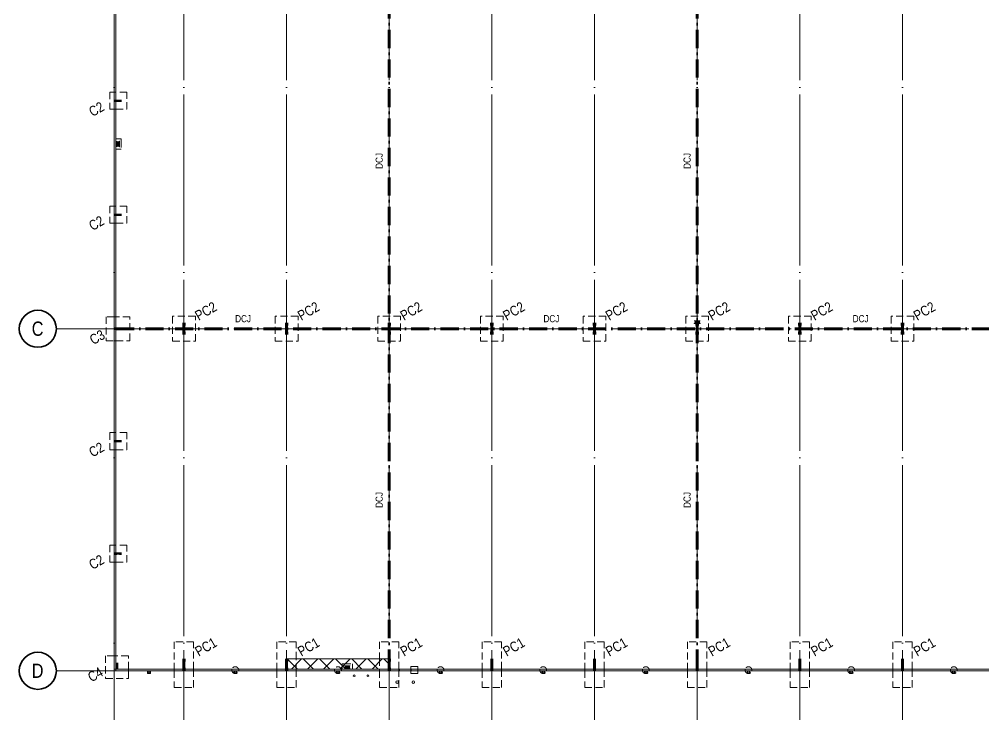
# Model space of a CAD drawing. Header units: millimetres. Extents: x 1606 to 301010, y -5142 to 244250.
# Drawn here: x 52244 to 136806, y 121161 to 182594 of the extents above; entities that cross this region are included whole.
import ezdxf

# ---------------------------------------------------------------- set-up
doc = ezdxf.new("R2010")
doc.units = ezdxf.units.MM
for name, pattern in [('_SGE_Grid Line', [16250, 15000, -625, 0, -625]), ('_SGE_Hidden', [925, 625, -300]), ('Dash', [1250, 750, -500]), ('Dash Dot', [2587.5, 1587.5, -500, 0, -500])]:
    doc.linetypes.add(name, pattern=pattern)
for name, color, linetype, lineweight in [('0-1', 7, 'Continuous', 5), ('A-ANNO-NOTE', 131, 'Continuous', 18), ('A-COLS-1', 253, 'Continuous', 9), ('A-COLS-2', 52, 'Continuous', 9), ('A-DETL-1', 90, 'Dash Dot', 70), ('A-GENM-1', 253, 'Continuous', 9), ('A-GENM-2', 9, 'Continuous', 9), ('A-WALL-1', 253, 'Continuous', 9), ('A-WALL-2', 113, 'Continuous', 20), ('A-WALL-HDLN', 110, '_SGE_Hidden', 18), ('A-WALL-PATT-2', 111, 'Continuous', 18), ('P-SANR-FIXT-1', 253, 'Continuous', 9), ('P-SANR-FIXT-HDLN-1', 253, 'Dash', 9), ('Q-SPCQ-1', 253, 'Continuous', 9), ('S-COLS', 52, 'Continuous', 18), ('S-COLS-1', 52, 'Continuous', 70), ('S-COLS-IDEN-1', 171, 'Continuous', 35), ('S-COLS-SYMB', 171, 'Continuous', 50), ('S-FNDN-1', 32, '_SGE_Hidden', 18), ('S-FNDN-HDLN-1', 4, '_SGE_Hidden', 18), ('S-GRID-1', 1, '_SGE_Grid Line', 13), ('S-GRID-IDEN', 1, 'Continuous', 35), ('S-GRID-IDEN-1', 1, 'Continuous', 50)]:
    doc.layers.add(name, color=color, linetype=linetype, lineweight=lineweight)
doc.styles.add('Arial Narrow_2', font='ARIALN.TTF', dxfattribs={"height": 1250})
doc.styles.add('Arial Narrow_3', font='ARIALN.TTF', dxfattribs={"height": 875})
doc.styles.add('Arial Narrow_4', font='ARIALN.TTF', dxfattribs={"height": 625})

# ---------------------------------------------------------------- blocks, each defined once
blk = doc.blocks.new('WYA_RO_Downpipe Guard_Square _ Circular_Adj Depth - 150 SQ-8178884-WAREHOUSE SLAB PLAN')
at = {"layer": 'P-SANR-FIXT-1'}
for p, q in [((-131, 6), (-211, 6)), ((-211, 6), (-211, 0)), ((-211, 0), (-211, 6)), ((-211, 6), (-131, 6)), ((131, 231), (-131, 231)), ((-131, 231), (-131, 6)), ((-131, 6), (-131, 231)), ((-131, 231), (131, 231)), ((-125, 0), (-125, 225)), ((-125, 225), (125, 225)), ((125, 225), (-125, 225)), ((-125, 225), (-125, 0)), ((125, 225), (125, 0)), ((125, 0), (125, 225)), ((131, 6), (131, 231)), ((131, 231), (131, 6)), ((211, 6), (131, 6)), ((131, 6), (211, 6)), ((211, 0), (211, 6)), ((211, 6), (211, 0)), ((-211, 0), (-125, 0)), ((-125, 0), (-211, 0)), ((125, 0), (211, 0)), ((211, 0), (125, 0))]:
    blk.add_line(p, q, dxfattribs=at)
blk = doc.blocks.new('WYA_RO_DP_Square _ Circular_With Offset - 100 SQ-8856648-WAREHOUSE SLAB PLAN')
at = {"layer": 'A-GENM-2'}
for p, q in [((-75, 75), (-75, -75)), ((75, 75), (-75, 75)), ((-75, -75), (-75, 75)), ((-75, 75), (75, 75)), ((75, -75), (75, 75)), ((75, 75), (75, -75)), ((-75, -75), (75, -75)), ((75, -75), (-75, -75))]:
    blk.add_line(p, q, dxfattribs=at)
blk = doc.blocks.new('WYA_RO_DP_Square _ Circular_With Offset - 100 SQ-8856642-WAREHOUSE SLAB PLAN')
at = {"layer": 'A-GENM-2'}
for p, q in [((-75, 75), (-75, -75)), ((75, 75), (-75, 75)), ((-75, -75), (-75, 75)), ((-75, 75), (75, 75)), ((75, -75), (75, 75)), ((75, 75), (75, -75)), ((-75, -75), (75, -75)), ((75, -75), (-75, -75))]:
    blk.add_line(p, q, dxfattribs=at)
blk = doc.blocks.new('WYA_RO_DP_Square _ Circular_With Offset - 100 SQ-8856639-WAREHOUSE SLAB PLAN')
at = {"layer": 'A-GENM-2'}
for p, q in [((-75, 75), (-75, -75)), ((75, 75), (-75, 75)), ((-75, -75), (-75, 75)), ((-75, 75), (75, 75)), ((75, -75), (75, 75)), ((75, 75), (75, -75)), ((-75, -75), (75, -75)), ((75, -75), (-75, -75))]:
    blk.add_line(p, q, dxfattribs=at)
blk = doc.blocks.new('SE_Fire_ Hydrant Double - Fire Hydrant_ Double-8297470-WAREHOUSE SLAB PLAN')
at = {"layer": 'Q-SPCQ-1'}
for centre, start, end in [((-300, 600), 360, 180), ((-300, 600), 180, 360), ((-300, -600), 360, 180), ((-300, -600), 180, 360)]:
    blk.add_arc(centre, 75, start, end, dxfattribs=at)
blk = doc.blocks.new('SE_FHR-floor based - SE_FHR-floor based-8309260-WAREHOUSE SLAB PLAN')
at = {"layer": 'P-SANR-FIXT-1'}
for p, q in [((-250, 300), (-250, 290)), ((-250, 300), (250, 300)), ((-250, 290), (250, 290)), ((-250, 85), (-250, 75)), ((-250, 85), (250, 85)), ((-250, 75), (250, 75)), ((-189, 85), (-189, 290)), ((-189, 257.5), (189, 257.5)), ((-189, 222.5), (189, 222.5)), ((-189, 187.5), (189, 187.5)), ((-189, 152.5), (189, 152.5)), ((-189, 117.5), (189, 117.5)), ((-70, 15), (-70, 0)), ((-70, 15), (70, 15)), ((-70, 0), (70, 0)), ((-40, 75), (-40, 15)), ((40, 75), (40, 15)), ((70, 15), (70, 0)), ((189, 85), (189, 290)), ((250, 300), (250, 290)), ((250, 85), (250, 75))]:
    blk.add_line(p, q, dxfattribs=at)
at = {"layer": 'P-SANR-FIXT-HDLN-1'}
for p, q in [((-450, 0), (-450, 450)), ((-450, 450), (450, 450)), ((450, 0), (-450, 0)), ((450, 450), (450, 0))]:
    blk.add_line(p, q, dxfattribs=at)
blk = doc.blocks.new('SE_FHR-floor based - SE_FHR-floor based-8310606-WAREHOUSE SLAB PLAN')
at = {"layer": 'P-SANR-FIXT-1'}
for p, q in [((-250, 300), (-250, 290)), ((-250, 300), (250, 300)), ((-250, 290), (250, 290)), ((-250, 85), (-250, 75)), ((-250, 85), (250, 85)), ((-250, 75), (250, 75)), ((-189, 85), (-189, 290)), ((-189, 257.5), (189, 257.5)), ((-189, 222.5), (189, 222.5)), ((-189, 187.5), (189, 187.5)), ((-189, 152.5), (189, 152.5)), ((-189, 117.5), (189, 117.5)), ((-70, 15), (-70, 0)), ((-70, 15), (70, 15)), ((-70, 0), (70, 0)), ((-40, 75), (-40, 15)), ((40, 75), (40, 15)), ((70, 15), (70, 0)), ((189, 85), (189, 290)), ((250, 300), (250, 290)), ((250, 85), (250, 75))]:
    blk.add_line(p, q, dxfattribs=at)
blk = doc.blocks.new('WYA_CO_BOLLARD - 220ø x 1200h-8177647-WAREHOUSE SLAB PLAN')
at = {"layer": 'A-COLS-2'}
for start, end in [(360, 180), (0, 180), (180, 360), (180, 360)]:
    blk.add_arc((0, 0), 110, start, end, dxfattribs=at)
blk = doc.blocks.new('23041_Modscape EF_ Central_V22_rvt-1-WAREHOUSE SLAB PLAN')
at = {"layer": 'A-WALL-1'}
for p, q in [((30345, 203165), (30345, 125450)), ((30345, 203165), (30345, 125450)), ((30495, 125600), (30495, 203165)), ((30495, 125600), (30495, 203165)), ((30345, 125450), (30495, 125450)), ((30495, 125450), (30345, 125450)), ((30495, 125450), (30495, 125600)), ((55345, 125600), (30495, 125600)), ((55345, 125600), (30495, 125600)), ((30495, 125450), (30495, 125600)), ((30495, 125450), (33189, 125450)), ((30495, 125450), (33189, 125450)), ((33189, 125450), (33275, 125450)), ((33189, 125450), (33275, 125450)), ((33275, 125450), (33525, 125450)), ((33275, 125450), (33525, 125450)), ((33525, 125450), (33611, 125450)), ((33525, 125450), (33611, 125450)), ((33611, 125450), (40744, 125450)), ((33611, 125450), (40744, 125450)), ((40744, 125450), (40830, 125450)), ((40744, 125450), (40830, 125450)), ((40830, 125450), (41080, 125450)), ((40830, 125450), (41080, 125450)), ((41080, 125450), (41166, 125450)), ((41080, 125450), (41166, 125450)), ((41166, 125450), (49744, 125450)), ((41166, 125450), (49744, 125450)), ((49744, 125450), (49830, 125450)), ((49744, 125450), (49830, 125450)), ((49830, 125450), (50080, 125450)), ((49830, 125450), (50080, 125450)), ((50080, 125450), (50166, 125450)), ((50080, 125450), (50166, 125450)), ((50166, 125450), (55345, 125450)), ((50166, 125450), (55345, 125450)), ((55345, 125450), (55345, 125600)), ((56365, 125600), (55345, 125600)), ((55345, 125600), (56365, 125600)), ((55345, 125450), (55345, 125600)), ((55345, 125450), (56365, 125450)), ((56365, 125450), (55345, 125450)), ((133535, 125600), (56365, 125600)), ((56365, 125600), (56365, 125450)), ((133535, 125600), (56365, 125600)), ((56365, 125600), (56365, 125450)), ((56365, 125450), (58744, 125450)), ((56365, 125450), (58744, 125450)), ((58744, 125450), (58830, 125450)), ((58744, 125450), (58830, 125450)), ((58830, 125450), (59080, 125450)), ((58830, 125450), (59080, 125450)), ((59080, 125450), (59166, 125450)), ((59080, 125450), (59166, 125450)), ((59166, 125450), (67744, 125450)), ((59166, 125450), (67744, 125450)), ((67744, 125450), (67830, 125450)), ((67744, 125450), (67830, 125450)), ((67830, 125450), (68080, 125450)), ((67830, 125450), (68080, 125450)), ((68080, 125450), (68166, 125450)), ((68080, 125450), (68166, 125450)), ((68166, 125450), (76744, 125450)), ((68166, 125450), (76744, 125450)), ((76744, 125450), (76830, 125450)), ((76744, 125450), (76830, 125450)), ((76830, 125450), (77080, 125450)), ((76830, 125450), (77080, 125450)), ((77080, 125450), (77166, 125450)), ((77080, 125450), (77166, 125450)), ((77166, 125450), (85744, 125450)), ((77166, 125450), (85744, 125450)), ((85744, 125450), (85830, 125450)), ((85744, 125450), (85830, 125450)), ((85830, 125450), (86080, 125450)), ((85830, 125450), (86080, 125450)), ((86080, 125450), (86166, 125450)), ((86080, 125450), (86166, 125450)), ((86166, 125450), (94744, 125450)), ((86166, 125450), (94744, 125450)), ((94744, 125450), (94830, 125450)), ((94744, 125450), (94830, 125450)), ((94830, 125450), (95080, 125450)), ((94830, 125450), (95080, 125450)), ((95080, 125450), (95166, 125450)), ((95080, 125450), (95166, 125450)), ((95166, 125450), (103744, 125450)), ((95166, 125450), (103744, 125450)), ((103744, 125450), (103830, 125450)), ((103744, 125450), (103830, 125450)), ((103830, 125450), (104080, 125450)), ((103830, 125450), (104080, 125450)), ((104080, 125450), (104166, 125450)), ((104080, 125450), (104166, 125450)), ((104166, 125450), (112744, 125450)), ((104166, 125450), (112744, 125450))]:
    blk.add_line(p, q, dxfattribs=at)
at = {"layer": 'A-COLS-1', "rotation": 180}
for p in [(55145, 124450), (56565, 124450)]:
    blk.add_blockref('WYA_CO_BOLLARD - 220ø x 1200h-8177647-WAREHOUSE SLAB PLAN', p, dxfattribs=at)
at = {"layer": 'A-GENM-1', "rotation": 180}
for name, p in [('WYA_RO_DP_Square _ Circular_With Offset - 100 SQ-8856639-WAREHOUSE SLAB PLAN', (33400, 125350)), ('WYA_RO_DP_Square _ Circular_With Offset - 100 SQ-8856642-WAREHOUSE SLAB PLAN', (40955, 125350)), ('WYA_RO_DP_Square _ Circular_With Offset - 100 SQ-8856648-WAREHOUSE SLAB PLAN', (49955, 125350)), ('WYA_RO_DP_Square _ Circular_With Offset - 100 SQ-8856648-WAREHOUSE SLAB PLAN', (58955, 125350)), ('WYA_RO_DP_Square _ Circular_With Offset - 100 SQ-8856648-WAREHOUSE SLAB PLAN', (67955, 125350)), ('WYA_RO_DP_Square _ Circular_With Offset - 100 SQ-8856648-WAREHOUSE SLAB PLAN', (76955, 125350)), ('WYA_RO_DP_Square _ Circular_With Offset - 100 SQ-8856648-WAREHOUSE SLAB PLAN', (85955, 125350)), ('WYA_RO_DP_Square _ Circular_With Offset - 100 SQ-8856648-WAREHOUSE SLAB PLAN', (94955, 125350)), ('WYA_RO_DP_Square _ Circular_With Offset - 100 SQ-8856648-WAREHOUSE SLAB PLAN', (103955, 125350))]:
    blk.add_blockref(name, p, dxfattribs=at)
at = {"layer": 'P-SANR-FIXT-1'}
for name, p, rotation in [('SE_FHR-floor based - SE_FHR-floor based-8309260-WAREHOUSE SLAB PLAN', (30495, 171650), 269.999999999998), ('WYA_RO_Downpipe Guard_Square _ Circular_Adj Depth - 150 SQ-8178884-WAREHOUSE SLAB PLAN', (33400, 125450), 180), ('WYA_RO_Downpipe Guard_Square _ Circular_Adj Depth - 150 SQ-8178884-WAREHOUSE SLAB PLAN', (40955, 125450), 180), ('WYA_RO_Downpipe Guard_Square _ Circular_Adj Depth - 150 SQ-8178884-WAREHOUSE SLAB PLAN', (49955, 125450), 180), ('WYA_RO_Downpipe Guard_Square _ Circular_Adj Depth - 150 SQ-8178884-WAREHOUSE SLAB PLAN', (58955, 125450), 180), ('WYA_RO_Downpipe Guard_Square _ Circular_Adj Depth - 150 SQ-8178884-WAREHOUSE SLAB PLAN', (67955, 125450), 180), ('WYA_RO_Downpipe Guard_Square _ Circular_Adj Depth - 150 SQ-8178884-WAREHOUSE SLAB PLAN', (76955, 125450), 180), ('WYA_RO_Downpipe Guard_Square _ Circular_Adj Depth - 150 SQ-8178884-WAREHOUSE SLAB PLAN', (85955, 125450), 180), ('WYA_RO_Downpipe Guard_Square _ Circular_Adj Depth - 150 SQ-8178884-WAREHOUSE SLAB PLAN', (94955, 125450), 180), ('WYA_RO_Downpipe Guard_Square _ Circular_Adj Depth - 150 SQ-8178884-WAREHOUSE SLAB PLAN', (103955, 125450), 180)]:
    blk.add_blockref(name, p, dxfattribs=dict(at, rotation=rotation))
for name, p in [('SE_FHR-floor based - SE_FHR-floor based-8310606-WAREHOUSE SLAB PLAN', (81455, 155850)), ('SE_FHR-floor based - SE_FHR-floor based-8309260-WAREHOUSE SLAB PLAN', (50779, 125600))]:
    blk.add_blockref(name, p, dxfattribs=at)
at = {"layer": 'Q-SPCQ-1', "rotation": 90.0000000000002}
blk.add_blockref('SE_Fire_ Hydrant Double - Fire Hydrant_ Double-8297470-WAREHOUSE SLAB PLAN', (51979, 125321), dxfattribs=at)
blk = doc.blocks.new('SGE_SCL-Column-Steel-WB - PC1 - 800WB122-2664144-WAREHOUSE SLAB PLAN')
at = {"layer": 'S-COLS-1'}
for p, q in [((-125, 396), (125, 396)), ((0, 396), (0, -396)), ((125, -396), (-125, -396))]:
    blk.add_line(p, q, dxfattribs=at)
blk = doc.blocks.new('SGE_SCL-Column-Steel-WB - PC2 - 800WB146-2211192-WAREHOUSE SLAB PLAN')
at = {"layer": 'S-COLS-1'}
for p, q in [((-137.5, 400), (137.5, 400)), ((0, 400), (0, -400)), ((137.5, -400), (-137.5, -400))]:
    blk.add_line(p, q, dxfattribs=at)
blk = doc.blocks.new('SGE_SCL-Column-Steel-WB - PC1 - 800WB122-2666864-WAREHOUSE SLAB PLAN')
at = {"layer": 'S-COLS-1'}
for p, q in [((-125, 396), (125, 396)), ((0, 396), (0, -396)), ((125, -396), (-125, -396))]:
    blk.add_line(p, q, dxfattribs=at)
blk = doc.blocks.new('SGE_SCL-Column-Steel-UB - C4 - 410UB60-2675778-WAREHOUSE SLAB PLAN')
at = {"layer": 'S-COLS-SYMB'}
for p, q in [((89, 203), (-89, 203)), ((0, -203), (0, 203)), ((-89, -203), (89, -203))]:
    blk.add_line(p, q, dxfattribs=at)
blk = doc.blocks.new('SGE_SCL-Column-Steel-UB - C2 - 410UB53_7-2677307-WAREHOUSE SLAB PLAN')
at = {"layer": 'S-COLS-SYMB'}
for p, q in [((89, 201.5), (-89, 201.5)), ((0, -201.5), (0, 201.5)), ((-89, -201.5), (89, -201.5))]:
    blk.add_line(p, q, dxfattribs=at)
blk = doc.blocks.new('SGE_SCL-Column-Steel-UB - C2 - 410UB53_7-2677308-WAREHOUSE SLAB PLAN')
at = {"layer": 'S-COLS-SYMB'}
for p, q in [((89, 201.5), (-89, 201.5)), ((0, -201.5), (0, 201.5)), ((-89, -201.5), (89, -201.5))]:
    blk.add_line(p, q, dxfattribs=at)
blk = doc.blocks.new('SGE_SCL-Column-Steel-UB - C3 - 530UB92_4-2677309-WAREHOUSE SLAB PLAN')
at = {"layer": 'S-COLS-SYMB'}
for p, q in [((104.5, 266.5), (-104.5, 266.5)), ((0, -266.5), (0, 266.5)), ((-104.5, -266.5), (104.5, -266.5))]:
    blk.add_line(p, q, dxfattribs=at)
blk = doc.blocks.new('SGE_SCL-Column-Steel-UB - C2 - 410UB53_7-2677306-WAREHOUSE SLAB PLAN')
at = {"layer": 'S-COLS-SYMB'}
for p, q in [((89, 201.5), (-89, 201.5)), ((0, -201.5), (0, 201.5)), ((-89, -201.5), (89, -201.5))]:
    blk.add_line(p, q, dxfattribs=at)
blk = doc.blocks.new('SGE_SCL-Column-Steel-UB - C2 - 410UB53_7-2677313-WAREHOUSE SLAB PLAN')
at = {"layer": 'S-COLS-SYMB'}
for p, q in [((-89, 201.5), (89, 201.5)), ((0, 201.5), (0, -201.5)), ((89, -201.5), (-89, -201.5))]:
    blk.add_line(p, q, dxfattribs=at)
blk = doc.blocks.new('SGE Footing-Rectangular - F2-1758764-WAREHOUSE SLAB PLAN')
at = {"layer": 'S-FNDN-1'}
for p, q in [((1000, 1100), (-1000, 1100)), ((-1000, 1100), (-1000, -1100)), ((1000, -1100), (1000, 1100)), ((-1000, -1100), (1000, -1100))]:
    blk.add_line(p, q, dxfattribs=at)
blk = doc.blocks.new('SGE Footing-Rectangular - F1-V70-WAREHOUSE SLAB PLAN')
at = {"layer": 'S-FNDN-1'}
for p, q in [((850, 2000), (-850, 2000)), ((-850, 2000), (-850, -396)), ((850, -396), (850, 2000)), ((-850, -546), (-850, -2000)), ((850, -2000), (850, -546)), ((-850, -2000), (850, -2000))]:
    blk.add_line(p, q, dxfattribs=at)
at = {"layer": 'S-FNDN-HDLN-1'}
for p, q in [((-850, -396), (-850, -546)), ((850, -546), (850, -396))]:
    blk.add_line(p, q, dxfattribs=at)
blk = doc.blocks.new('SGE Footing-Rectangular - F5-V74-WAREHOUSE SLAB PLAN')
at = {"layer": 'S-FNDN-1'}
for p, q in [((1000, 1000), (-1000, 1000)), ((-1000, 1000), (-1000, 326)), ((1000, -1000), (1000, 1000)), ((-1000, 176), (-1000, -1000)), ((-1000, -1000), (85, -1000)), ((235, -1000), (1000, -1000))]:
    blk.add_line(p, q, dxfattribs=at)
at = {"layer": 'S-FNDN-HDLN-1'}
for p, q in [((-1000, 326), (-1000, 176)), ((86, -1000), (235, -1000))]:
    blk.add_line(p, q, dxfattribs=at)
blk = doc.blocks.new('SGE Footing-Rectangular - F7-V76-WAREHOUSE SLAB PLAN')
at = {"layer": 'S-FNDN-1'}
for p, q in [((750, 750), (-750, 750)), ((-750, 750), (-750, 352)), ((-750, 202), (-750, -750)), ((750, 352), (750, 750)), ((750, -750), (750, 202)), ((-750, -750), (750, -750))]:
    blk.add_line(p, q, dxfattribs=at)
at = {"layer": 'S-FNDN-HDLN-1'}
for p, q in [((-750, 351), (-750, 202)), ((750, 202), (750, 351))]:
    blk.add_line(p, q, dxfattribs=at)
blk = doc.blocks.new('SGE Footing-Rectangular - F6-V65-WAREHOUSE SLAB PLAN')
at = {"layer": 'S-FNDN-1'}
for p, q in [((1050, 1050), (-1050, 1050)), ((-1050, 1050), (-1050, 326)), ((1050, 326), (1050, 1050)), ((-1050, 176), (-1050, -1050)), ((1050, -1050), (1050, 176)), ((-1050, -1050), (1050, -1050))]:
    blk.add_line(p, q, dxfattribs=at)
at = {"layer": 'S-FNDN-HDLN-1'}
for p, q in [((-1050, 326), (-1050, 176)), ((1050, 176), (1050, 326))]:
    blk.add_line(p, q, dxfattribs=at)
blk = doc.blocks.new('SGE Footing-Rectangular - F7-V77-WAREHOUSE SLAB PLAN')
at = {"layer": 'S-FNDN-1'}
for p, q in [((750, 750), (-750, 750)), ((-750, 750), (-750, -201)), ((750, -201), (750, 750)), ((-750, -351), (-750, -750)), ((-750, -750), (750, -750)), ((750, -750), (750, -351))]:
    blk.add_line(p, q, dxfattribs=at)
at = {"layer": 'S-FNDN-HDLN-1'}
for p, q in [((-750, -202), (-750, -351)), ((750, -351), (750, -202))]:
    blk.add_line(p, q, dxfattribs=at)
blk = doc.blocks.new('Basic Wall _ 150mm THICK PRECAST HYDRANT - ___-2369046-WAREHOUSE SLAB PLAN')
at = {"layer": 'A-WALL-PATT-2'}
h = blk.add_hatch(dxfattribs=at)
h.set_pattern_fill('FP_1', color=256, style=0, pattern_type=2)
h.set_pattern_definition([(45, (0, 0), (-707.107, 707.107), []), (135, (0, 0), (-707.107, -707.107), [])])
h.paths.add_polyline_path([(48750, 125600), (54455, 125600), (54455, 126500), (45455, 126500), (45455, 125600)])
at = {"layer": 'A-WALL-2'}
for p, q in [((45455, 125600), (45455, 126500)), ((45455, 126500), (54455, 126500)), ((54455, 126500), (54455, 125600))]:
    blk.add_line(p, q, dxfattribs=at)
blk = doc.blocks.new('SGE Footing-Circular - 600 Dia-V78-WAREHOUSE SLAB PLAN')
at = {"layer": 'S-FNDN-1'}
for start, end in [(17.54146, 162.45854), (191.54443, 348.45557)]:
    blk.add_arc((0, 0), 300, start, end, dxfattribs=at)
at = {"layer": 'S-FNDN-HDLN-1'}
for start, end in [(162.46803, 180), (180, 191.53494), (360, 17.53197), (348.46506, 360)]:
    blk.add_arc((0, 0), 300, start, end, dxfattribs=at)
blk = doc.blocks.new('SGE Footing-Circular - 600 Dia-V79-WAREHOUSE SLAB PLAN')
at = {"layer": 'S-FNDN-1'}
blk.add_arc((0, 0), 300, 191.54443, 348.45557, dxfattribs=at)
at = {"layer": 'S-FNDN-HDLN-1'}
for start, end in [(360, 180), (180, 191.53494), (348.46506, 360)]:
    blk.add_arc((0, 0), 300, start, end, dxfattribs=at)
blk = doc.blocks.new('Grid - 1_Project Grid-1992125-WAREHOUSE SLAB PLAN')
at = {"layer": 'S-GRID-IDEN'}
blk.add_circle((0, 0), 6.5, dxfattribs=at)

msp = doc.modelspace()

# ---------------------------------------------------------------- linework, layer by layer
at = {"layer": 'A-DETL-1'}
for p, q in [((84683, 215300), (84683, 125600)), ((111683, 215300), (111683, 125600)), ((60723, 155450), (270643, 155450))]:
    msp.add_line(p, q, dxfattribs=at)
at = {"layer": 'A-WALL-2'}
for p, q in [((60573, 215450), (60573, 175453)), ((60723, 175453), (60723, 215300)), ((60573, 175453), (60573, 125450)), ((60573, 175453), (60723, 175453)), ((60723, 125600), (60723, 175453)), ((60573, 165451), (60723, 165451)), ((60573, 155450), (60723, 155450)), ((60573, 145588), (60723, 145588)), ((60723, 135726), (60573, 135726)), ((147683, 125600), (60573, 125600)), ((60573, 125450), (147683, 125450)), ((66683, 125450), (66683, 125600)), ((75683, 125450), (75683, 125600)), ((84683, 125450), (84683, 125600)), ((85583, 125450), (85583, 125600)), ((86583, 125600), (86583, 125450)), ((93683, 125450), (93683, 125600)), ((102683, 125450), (102683, 125600)), ((111683, 125450), (111683, 125600)), ((120683, 125450), (120683, 125600)), ((129683, 125450), (129683, 125600))]:
    msp.add_line(p, q, dxfattribs=at)
at = {"layer": 'A-WALL-HDLN'}
msp.add_line((121533, 125600), (121533, 125450), dxfattribs=at)
at = {"layer": 'S-FNDN-1'}
for p, q in [((76533, 127996), (74833, 127996)), ((74833, 127996), (74833, 125600)), ((76533, 126500), (76533, 127996)), ((85533, 127996), (83833, 127996)), ((83833, 127996), (83833, 126500)), ((85533, 125600), (85533, 127996)), ((94533, 127996), (92833, 127996)), ((92833, 127996), (92833, 125600)), ((94533, 125600), (94533, 127996)), ((121533, 127996), (119833, 127996)), ((119833, 127996), (119833, 125600)), ((121533, 125600), (121533, 127996)), ((74833, 125450), (74833, 123996)), ((76533, 123996), (76533, 125450)), ((83833, 125450), (83833, 123996)), ((85533, 123996), (85533, 125450)), ((87183, 125825), (86583, 125825)), ((86583, 125825), (86583, 125600)), ((86583, 125450), (86583, 125225)), ((86583, 125225), (87183, 125225)), ((87183, 125600), (87183, 125825)), ((87183, 125225), (87183, 125450)), ((92833, 125450), (92833, 123996)), ((94533, 123996), (94533, 125450)), ((119833, 125450), (119833, 123996)), ((121533, 123996), (121533, 125450)), ((74833, 123996), (76533, 123996)), ((83833, 123996), (85533, 123996)), ((92833, 123996), (94533, 123996)), ((119833, 123996), (121533, 123996))]:
    msp.add_line(p, q, dxfattribs=at)
at = {"layer": 'S-FNDN-HDLN-1'}
for p, q in [((76533, 125450), (76533, 126500)), ((83833, 126500), (83833, 125450)), ((74833, 125600), (74833, 125450)), ((85533, 125450), (85533, 125600)), ((87183, 125450), (87183, 125600)), ((92833, 125600), (92833, 125450)), ((94533, 125450), (94533, 125600)), ((119833, 125600), (119833, 125450)), ((121533, 125450), (121533, 125600))]:
    msp.add_line(p, q, dxfattribs=at)
at = {"layer": 'S-GRID-1'}
for p, q in [((60573, 241000), (60573, 121161)), ((66683, 241000), (66683, 121161)), ((75683, 241000), (75683, 121161)), ((84683, 241000), (84683, 121161)), ((93683, 241000), (93683, 121161)), ((102683, 241000), (102683, 121161)), ((111683, 241000), (111683, 121161)), ((120683, 241000), (120683, 121161)), ((129683, 241000), (129683, 121161)), ((55494, 155450), (278139, 155450)), ((55494, 125450), (278139, 125450))]:
    msp.add_line(p, q, dxfattribs=at)

# ---------------------------------------------------------------- block references
at = {"layer": '0-1'}
msp.add_blockref('23041_Modscape EF_ Central_V22_rvt-1-WAREHOUSE SLAB PLAN', (30228, 0), dxfattribs=at)
at = {"layer": 'A-WALL-HDLN'}
msp.add_blockref('Basic Wall _ 150mm THICK PRECAST HYDRANT - ___-2369046-WAREHOUSE SLAB PLAN', (30228, 0), dxfattribs=at)
at = {"layer": 'S-COLS'}
for name, p, rotation in [('SGE_SCL-Column-Steel-UB - C2 - 410UB53_7-2677313-WAREHOUSE SLAB PLAN', (60925, 175453), 269.9999999999999), ('SGE_SCL-Column-Steel-UB - C2 - 410UB53_7-2677306-WAREHOUSE SLAB PLAN', (60925, 165451), 90.0000000000001), ('SGE_SCL-Column-Steel-UB - C3 - 530UB92_4-2677309-WAREHOUSE SLAB PLAN', (60990, 155450), 90.0000000000001), ('SGE_SCL-Column-Steel-UB - C2 - 410UB53_7-2677308-WAREHOUSE SLAB PLAN', (60925, 145588), 90.0000000000001), ('SGE_SCL-Column-Steel-UB - C2 - 410UB53_7-2677307-WAREHOUSE SLAB PLAN', (60925, 135726), 90.0000000000001), ('SGE_SCL-Column-Steel-UB - C4 - 410UB60-2675778-WAREHOUSE SLAB PLAN', (60829, 125864), 180)]:
    msp.add_blockref(name, p, dxfattribs=dict(at, rotation=rotation))
for p in [(66683, 155450), (75683, 155450), (84683, 155450), (93683, 155450), (102683, 155450), (111683, 155450), (120683, 155450), (129683, 155450)]:
    msp.add_blockref('SGE_SCL-Column-Steel-WB - PC2 - 800WB146-2211192-WAREHOUSE SLAB PLAN', p, dxfattribs=at)
at = {"layer": 'S-COLS-1'}
for name, p in [('SGE_SCL-Column-Steel-WB - PC1 - 800WB122-2664144-WAREHOUSE SLAB PLAN', (66683, 125996)), ('SGE_SCL-Column-Steel-WB - PC1 - 800WB122-2664144-WAREHOUSE SLAB PLAN', (75683, 125996)), ('SGE_SCL-Column-Steel-WB - PC1 - 800WB122-2664144-WAREHOUSE SLAB PLAN', (84683, 125996)), ('SGE_SCL-Column-Steel-WB - PC1 - 800WB122-2664144-WAREHOUSE SLAB PLAN', (93683, 125996)), ('SGE_SCL-Column-Steel-WB - PC1 - 800WB122-2664144-WAREHOUSE SLAB PLAN', (102683, 125996)), ('SGE_SCL-Column-Steel-WB - PC1 - 800WB122-2664144-WAREHOUSE SLAB PLAN', (111683, 125996)), ('SGE_SCL-Column-Steel-WB - PC1 - 800WB122-2664144-WAREHOUSE SLAB PLAN', (120683, 125996)), ('SGE_SCL-Column-Steel-WB - PC1 - 800WB122-2666864-WAREHOUSE SLAB PLAN', (129683, 125996))]:
    msp.add_blockref(name, p, dxfattribs=at)
at = {"layer": 'S-FNDN-1'}
for p in [(66683, 155450), (75683, 155450), (84683, 155450), (93683, 155450), (102683, 155450), (111683, 155450), (120683, 155450), (129683, 155450)]:
    msp.add_blockref('SGE Footing-Rectangular - F2-1758764-WAREHOUSE SLAB PLAN', p, dxfattribs=at)
at = {"layer": 'S-FNDN-HDLN-1'}
for name, p, rotation in [('SGE Footing-Rectangular - F7-V77-WAREHOUSE SLAB PLAN', (60925, 175453), 269.9999999999999), ('SGE Footing-Rectangular - F7-V76-WAREHOUSE SLAB PLAN', (60925, 165451), 90.0000000000001), ('SGE Footing-Rectangular - F6-V65-WAREHOUSE SLAB PLAN', (60899, 155450), 90.0000000000001), ('SGE Footing-Rectangular - F7-V76-WAREHOUSE SLAB PLAN', (60925, 145588), 90.0000000000001), ('SGE Footing-Rectangular - F7-V76-WAREHOUSE SLAB PLAN', (60925, 135726), 90.0000000000001), ('SGE Footing-Rectangular - F5-V74-WAREHOUSE SLAB PLAN', (60809, 125776), 180)]:
    msp.add_blockref(name, p, dxfattribs=dict(at, rotation=rotation))
for name, p in [('SGE Footing-Rectangular - F1-V70-WAREHOUSE SLAB PLAN', (66683, 125996)), ('SGE Footing-Rectangular - F1-V70-WAREHOUSE SLAB PLAN', (102683, 125996)), ('SGE Footing-Rectangular - F1-V70-WAREHOUSE SLAB PLAN', (111683, 125996)), ('SGE Footing-Rectangular - F1-V70-WAREHOUSE SLAB PLAN', (129683, 125996)), ('SGE Footing-Circular - 600 Dia-V78-WAREHOUSE SLAB PLAN', (71183, 125510)), ('SGE Footing-Circular - 600 Dia-V79-WAREHOUSE SLAB PLAN', (80183, 125510)), ('SGE Footing-Circular - 600 Dia-V78-WAREHOUSE SLAB PLAN', (89183, 125510)), ('SGE Footing-Circular - 600 Dia-V78-WAREHOUSE SLAB PLAN', (98183, 125510)), ('SGE Footing-Circular - 600 Dia-V78-WAREHOUSE SLAB PLAN', (107183, 125510)), ('SGE Footing-Circular - 600 Dia-V78-WAREHOUSE SLAB PLAN', (116183, 125510)), ('SGE Footing-Circular - 600 Dia-V78-WAREHOUSE SLAB PLAN', (125183, 125510)), ('SGE Footing-Circular - 600 Dia-V78-WAREHOUSE SLAB PLAN', (134183, 125510))]:
    msp.add_blockref(name, p, dxfattribs=at)
at = {"layer": 'S-GRID-IDEN', "xscale": 249.9999999999999, "yscale": 249.9999999999999, "zscale": 249.9999999999999, "rotation": 269.9999999999996}
for p in [(53869, 155450), (53869, 125450)]:
    msp.add_blockref('Grid - 1_Project Grid-1992125-WAREHOUSE SLAB PLAN', p, dxfattribs=at)

# ---------------------------------------------------------------- texts
at = {"layer": 'A-ANNO-NOTE', "char_height": 625, "width": 1683.54, "attachment_point": 1, "rotation": 90, "style": 'Arial Narrow_4'}
for insert in [(83485, 169474), (110485, 169474), (83485, 139737), (110485, 139737)]:
    msp.add_mtext('DCJ', dxfattribs=dict(at, insert=insert))
at = {"layer": 'A-ANNO-NOTE', "char_height": 625, "width": 1683.54, "attachment_point": 1, "style": 'Arial Narrow_4'}
for insert in [(71172, 156648), (98205, 156648), (125318, 156648)]:
    msp.add_mtext('DCJ', dxfattribs=dict(at, insert=insert))
at = {"layer": 'S-COLS-IDEN-1', "char_height": 875, "attachment_point": 1, "rotation": 30, "style": 'Arial Narrow_3'}
for s, insert, width in [('C2', (58234, 174774), 1563.29), ('C2', (58234, 164773), 1563.29), ('PC2', (67538, 156895), 2385.02), ('PC2', (76538, 156895), 2385.02), ('PC2', (85538, 156895), 2385.02), ('PC2', (94538, 156895), 2385.02), ('PC2', (103538, 156895), 2385.02), ('PC2', (112538, 156895), 2385.02), ('PC2', (121538, 156895), 2385.02), ('PC2', (130538, 156895), 2385.02), ('C3', (58299, 154771), 1563.29), ('C2', (58234, 144909), 1563.29), ('C2', (58234, 135047), 1563.29), ('PC1', (67538, 127441), 2385.02), ('PC1', (76538, 127441), 2385.02), ('PC1', (85538, 127441), 2385.02), ('PC1', (94538, 127441), 2385.02), ('PC1', (103538, 127441), 2385.02), ('PC1', (112538, 127441), 2385.02), ('PC1', (121538, 127441), 2385.02), ('PC1', (130538, 127441), 2385.02), ('C4', (58138, 125185), 1563.29)]:
    msp.add_mtext(s, dxfattribs=dict(at, insert=insert, width=width))
at = {"layer": 'S-GRID-IDEN-1', "char_height": 1250, "width": 1262.66, "attachment_point": 1, "style": 'Arial Narrow_2'}
for s, insert in [('C', (53333, 156080)), ('D', (53333, 126080))]:
    msp.add_mtext(s, dxfattribs=dict(at, insert=insert))

doc.saveas('drawing.dxf')
